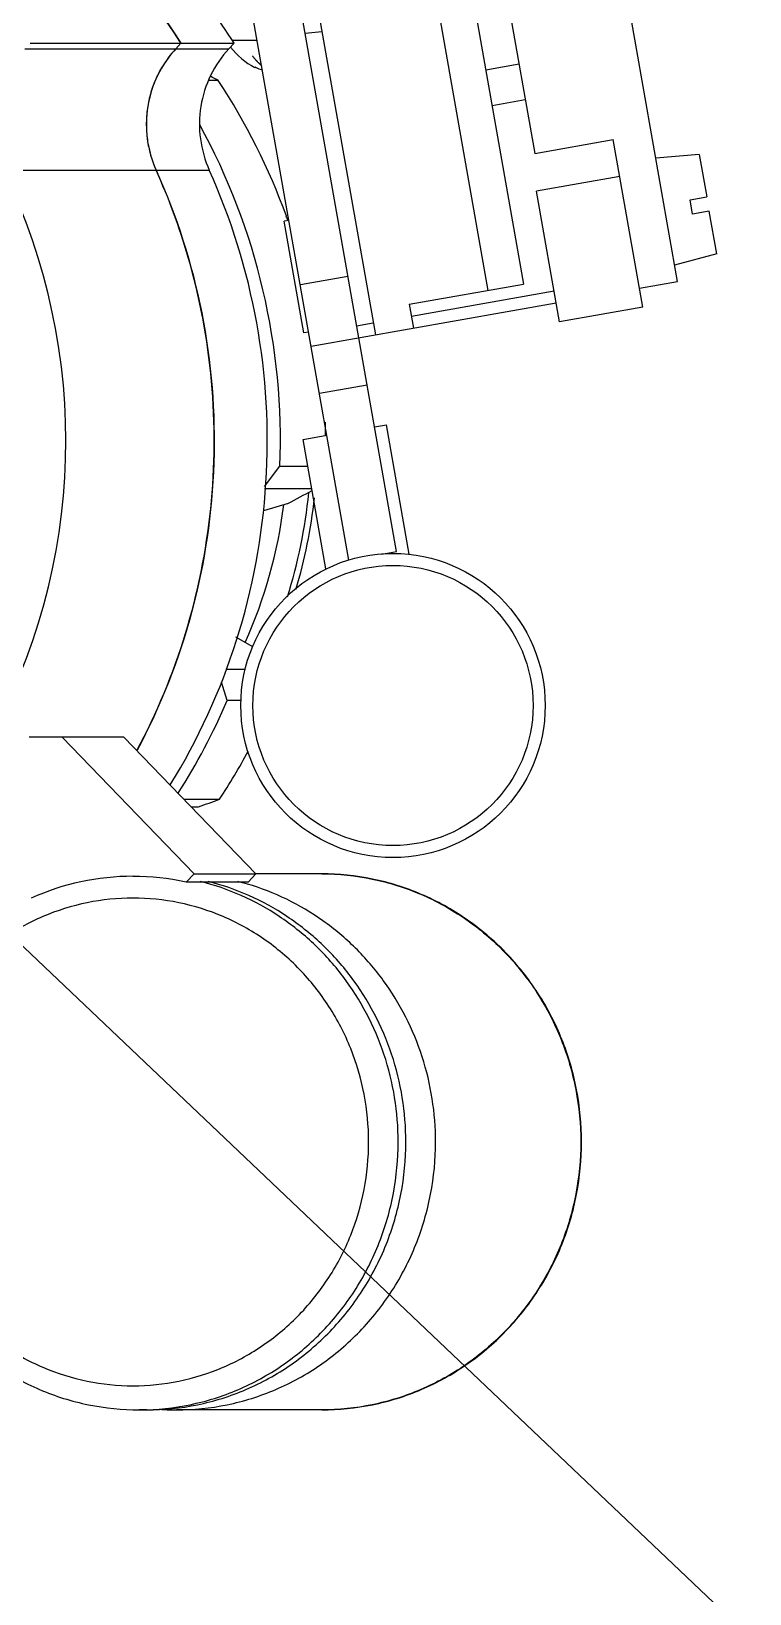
# Model space of a CAD drawing. Header units: millimetres. Extents: x 0 to 841, y 0 to 594.
# Drawn here: x 450.87 to 465.74, y 185.53 to 217.89 of the extents above; entities that cross this region are included whole.
import ezdxf

# ---------------------------------------------------------------- set-up
doc = ezdxf.new("R2010")
doc.units = ezdxf.units.MM
doc.header["$LTSCALE"] = 46.255
doc.layers.get('0').update_dxf_attribs({"linetype": 'CONTINUOUS'})
doc.layers.add('AXIS', color=7, linetype='CONTINUOUS')
doc.layers.add('COSMETIC', color=7, linetype='CONTINUOUS')
doc.styles.get("Standard").update_dxf_attribs({"font": 'txt', "width": 0.85})
doc.dimstyles.get("Standard").update_dxf_attribs({"dimtxt": 3.5, "dimasz": 3.5, "dimexe": 1.5, "dimexo": 1, "dimtad": 1, "dimtxsty": 'STANDARD', "dimcen": 0.09, "dimadec": 0, "dimazin": 0, "dimtol": 1, "dimtp": 0.01, "dimtm": 0.01, "dimtfac": 1, "dimtofl": 0, "dimtmove": 0, "dimatfit": 3, "dimfxl": 1, "dimtolj": 1, "dimarcsym": 0})

msp = doc.modelspace()

# ---------------------------------------------------------------- linework, layer by layer
at = {"color": 7, "linetype": 'CONTINUOUS'}
for p, q in [((464.246, 212.705), (461.467, 228.462)), ((455.387, 226.374), (457.992, 211.602)), ((457.887, 226.307), (460.318, 212.52)), ((459.771, 223.974), (461.29, 215.357)), ((457.444, 206.936), (454.681, 222.606)), ((458.429, 207.11), (455.823, 221.886)), ((460.084, 218.165), (461.057, 212.65)), ((456.535, 217.85), (456.885, 217.88)), ((450.734, 217.523), (454.96, 217.523)), ((450.849, 217.638), (455.067, 217.638)), ((453.967, 217.638), (453.86, 217.523)), ((455.067, 217.638), (454.96, 217.523)), ((455.022, 217.705), (455.545, 217.705)), ((455.499, 217.139), (455.502, 217.147)), ((460.965, 217.203), (460.275, 217.082)), ((454.739, 216.869), (454.544, 216.869)), ((461.095, 216.465), (460.406, 216.343)), ((461.29, 215.357), (462.915, 215.643)), ((463.527, 212.172), (462.915, 215.643)), ((464.696, 215.337), (463.796, 215.258)), ((464.696, 215.337), (464.851, 214.454)), ((450.298, 215.009), (454.554, 215.009)), ((463.05, 214.88), (461.326, 214.576)), ((461.804, 211.868), (461.326, 214.576)), ((464.506, 214.393), (464.851, 214.454)), ((464.559, 214.098), (464.506, 214.393)), ((456.204, 213.97), (456.105, 213.953)), ((456.513, 211.638), (456.105, 213.953)), ((456.177, 213.977), (456.18, 213.969)), ((464.903, 214.158), (464.559, 214.098)), ((465.059, 213.276), (464.903, 214.158)), ((465.059, 213.276), (464.186, 213.042)), ((457.424, 212.807), (456.44, 212.633)), ((458.693, 212.233), (461.057, 212.65)), ((463.458, 212.566), (464.246, 212.705)), ((456.663, 211.368), (461.734, 212.262)), ((458.737, 211.987), (461.691, 212.508)), ((458.693, 212.233), (458.78, 211.741)), ((463.527, 212.172), (461.804, 211.868)), ((456.612, 211.656), (456.513, 211.638)), ((457.604, 211.787), (457.949, 211.848)), ((457.821, 210.556), (456.836, 210.383)), ((455.699, 208.458), (456.016, 208.877)), ((456.016, 208.877), (456.594, 208.877)), ((455.697, 208.416), (456.675, 208.416)), ((456.183, 208.108), (455.677, 207.958)), ((458.122, 207.056), (458.429, 207.11)), ((455.458, 205.136), (455.106, 205.338)), ((455.3, 204.669), (454.897, 204.669)), ((454.926, 204.029), (454.803, 204.407)), ((455.217, 204.029), (454.926, 204.029)), ((452.787, 203.266), (450.823, 203.266)), ((451.506, 203.266), (454.238, 200.438)), ((452.787, 203.266), (455.519, 200.438)), ((454.025, 201.984), (454.767, 201.984)), ((454.177, 201.827), (454.333, 201.827)), ((454.238, 200.438), (455.519, 200.438))]:
    msp.add_line(p, q, dxfattribs=at)
for radius in [3.15, 2.9]:
    msp.add_circle((458.356, 203.924), radius, dxfattribs=at)
for centre, radius, start, end in [((441.32, 209.617), 14.977, 32.3823, 40.6941), ((442.41, 209.611), 14.988, 32.3827, 39.2737), ((455.506, 215.99), 2.249, 137.0346, 149.6588), ((456.145, 218.432), 1.446, 217.1652, 243.443), ((455.527, 215.978), 2.274, 149.6582, 153.6656), ((456.144, 218.447), 1.45, 243.6981, 248.2459), ((455.547, 215.968), 2.296, 153.6755, 162.2281), ((430.922, 171.583), 51.167, 62.2587, 62.4551), ((443.544, 209.5), 13.403, 19.8749, 33.3526), ((456.145, 218.447), 1.45, 248.246, 250.2674), ((455.574, 215.961), 2.324, 166.8172, 174.837), ((455.566, 215.962), 2.316, 162.2305, 166.8101), ((455.583, 215.96), 2.333, 174.8398, 179.397), ((455.58, 215.96), 2.33, 179.4036, 187.8735), ((455.572, 215.959), 2.322, 187.878, 191.83), ((455.562, 215.957), 2.312, 191.8363, 204.2333), ((441.089, 209.438), 13.561, 16.2176, 24.2533), ((443.403, 209.441), 13.555, 19.5503, 19.9062), ((443.233, 209.405), 13.73, 0.4825, 1.6033), ((385.734, 339.36), 148.963, 298.22458, 298.4429), ((445.9, 209.395), 10.282, 336.0904, 352.6566), ((445.836, 209.401), 10.829, 342.6547, 354.3082), ((445.965, 209.4), 10.829, 343.5016, 353.7685), ((442.623, 209.3), 13.384, 327.4819, 336.8064), ((443.591, 209.281), 13.348, 326.858, 331.8324), ((430.32, 268.808), 71.156, 289.72309, 290.09496), ((453.871, 195.224), 5.214, 73.5708, 75.8806), ((453.104, 194.511), 5.175, 270.0003, 271.7494), ((453.877, 194.514), 5.177, 266.5866, 269.9982)]:
    msp.add_arc(centre, radius, start, end, dxfattribs=at)
for major_axis, start_param, end_param in [((12.553, 0), 5.778896, 6.816365), ((-13.717, 0), 2.648299, 3.57825)]:
    msp.add_ellipse((437.868, 209.405), major_axis=major_axis, ratio=0.965926, start_param=start_param, end_param=end_param, dxfattribs=at)
for points, knots in [([(449.379, 222.225), (450.297, 221.648), (452.012, 220.276), (453.382, 218.561), (453.967, 217.638)], [0, 0, 0, 0, 0.498071, 1, 1, 1, 1]), ([(453.86, 217.523), (453.558, 217.2), (453.144, 216.35), (453.271, 215.414), (453.454, 215.009)], [0, 0, 0, 0, 0.498446, 1, 1, 1, 1]), ([(454.96, 217.523), (454.808, 217.36), (454.551, 216.985), (454.347, 216.336), (454.337, 215.653), (454.462, 215.213), (454.554, 215.009)], [0, 0, 0, 0, 0.248257, 0.498512, 0.749579, 1, 1, 1, 1]), ([(456.016, 208.877), (456.063, 210.101), (455.828, 212.566), (454.943, 214.88), (454.356, 215.949)], [0, 0, 0, 0, 0.501061, 1, 1, 1, 1]), ([(453.454, 215.009), (453.879, 214.066), (454.514, 212.073), (454.765, 208.95), (454.309, 205.851), (453.544, 203.906), (453.058, 202.996)], [0, 0, 0, 0, 0.249748, 0.500253, 0.75063, 1, 1, 1, 1]), ([(453.747, 202.281), (454.324, 203.216), (455.25, 205.245), (455.862, 208.53), (455.669, 211.869), (455.007, 214.003), (454.554, 215.009)], [0, 0, 0, 0, 0.249124, 0.499487, 0.750121, 1, 1, 1, 1]), ([(453.056, 202.991), (453.468, 203.763), (454.144, 205.395), (454.667, 207.991), (454.684, 210.642), (454.356, 212.382), (454.111, 213.225)], [0, 0, 0, 0, 0.249183, 0.499325, 0.749818, 1, 1, 1, 1]), ([(462.26, 194.887), (462.26, 195.249), (462.191, 195.974), (461.885, 197.02), (461.386, 197.985), (460.715, 198.831), (459.895, 199.527), (458.958, 200.045), (457.941, 200.365), (457.234, 200.437), (456.882, 200.437)], [0, 0, 0, 0, 0.126751, 0.253229, 0.379221, 0.504571, 0.629225, 0.753235, 0.876748, 1, 1, 1, 1]), ([(456.882, 200.437), (457.233, 200.437), (457.937, 200.365), (458.949, 200.046), (459.883, 199.529), (460.7, 198.834), (461.37, 197.987), (461.868, 197.022), (462.174, 195.975), (462.243, 195.249), (462.243, 194.887)], [0, 0, 0, 0, 0.122867, 0.246062, 0.369863, 0.494449, 0.619881, 0.746089, 0.872882, 1, 1, 1, 1]), ([(458.464, 194.887), (458.464, 195.5), (458.266, 196.73), (457.543, 198.104), (456.729, 199.01), (456.018, 199.575), (455.227, 200.011), (454.658, 200.207), (454.369, 200.28)], [0, 0, 0, 0, 0.252856, 0.503997, 0.628994, 0.753276, 0.876901, 1, 1, 1, 1]), ([(458.623, 194.887), (458.623, 195.5), (458.425, 196.73), (457.702, 198.104), (456.888, 199.01), (456.177, 199.575), (455.386, 200.011), (454.817, 200.207), (454.528, 200.28)], [0, 0, 0, 0, 0.252859, 0.504, 0.628997, 0.753279, 0.876904, 1, 1, 1, 1]), ([(459.238, 194.887), (459.238, 195.482), (459.051, 196.676), (458.368, 198.019), (457.598, 198.916), (456.922, 199.484), (456.168, 199.931), (455.623, 200.143), (455.345, 200.225)], [0, 0, 0, 0, 0.25276, 0.503892, 0.628903, 0.753218, 0.87688, 1, 1, 1, 1]), ([(457.852, 194.887), (457.852, 195.217), (457.789, 195.877), (457.511, 196.83), (457.058, 197.708), (456.448, 198.478), (455.704, 199.111), (454.855, 199.582), (453.933, 199.871), (452.974, 199.969), (452.015, 199.871), (451.093, 199.582), (450.244, 199.111), (449.5, 198.478), (448.89, 197.708), (448.438, 196.83), (448.159, 195.877), (448.096, 195.217), (448.096, 194.887)], [0, 0, 0, 0, 0.063559, 0.126956, 0.19006, 0.252775, 0.315069, 0.376969, 0.438567, 0.5, 0.561433, 0.623031, 0.684931, 0.747225, 0.80994, 0.873044, 0.936441, 1, 1, 1, 1]), ([(447.726, 194.887), (447.726, 194.525), (447.795, 193.799), (448.101, 192.754), (448.6, 191.789), (449.271, 190.942), (450.091, 190.246), (451.027, 189.728), (452.044, 189.409), (452.751, 189.337), (453.104, 189.337)], [0, 0, 0, 0, 0.126751, 0.253229, 0.379221, 0.504571, 0.629225, 0.753235, 0.876748, 1, 1, 1, 1]), ([(448.096, 194.887), (448.096, 194.557), (448.159, 193.896), (448.438, 192.944), (448.89, 192.066), (449.5, 191.295), (450.244, 190.663), (451.093, 190.192), (452.015, 189.902), (452.974, 189.804), (453.933, 189.902), (454.855, 190.192), (455.704, 190.663), (456.448, 191.295), (457.058, 192.066), (457.511, 192.944), (457.789, 193.896), (457.852, 194.557), (457.852, 194.887)], [0, 0, 0, 0, 0.063559, 0.126956, 0.19006, 0.252775, 0.315069, 0.376969, 0.438567, 0.5, 0.561433, 0.623031, 0.684931, 0.747225, 0.80994, 0.873044, 0.936441, 1, 1, 1, 1]), ([(453.261, 189.339), (453.605, 189.35), (454.294, 189.44), (455.28, 189.777), (456.185, 190.303), (456.976, 190.999), (457.623, 191.838), (458.103, 192.79), (458.398, 193.819), (458.464, 194.531), (458.464, 194.887)], [0, 0, 0, 0, 0.122853, 0.246068, 0.369901, 0.494517, 0.619961, 0.746159, 0.872923, 1, 1, 1, 1]), ([(453.262, 189.337), (453.613, 189.337), (454.316, 189.409), (455.329, 189.727), (456.262, 190.244), (457.08, 190.94), (457.75, 191.786), (458.248, 192.752), (458.554, 193.798), (458.623, 194.524), (458.623, 194.887)], [0, 0, 0, 0, 0.12287, 0.246061, 0.369862, 0.494448, 0.619879, 0.746087, 0.87288, 1, 1, 1, 1]), ([(453.877, 189.337), (454.227, 189.337), (454.931, 189.409), (455.944, 189.727), (456.877, 190.244), (457.694, 190.94), (458.365, 191.786), (458.862, 192.752), (459.169, 193.798), (459.238, 194.524), (459.238, 194.887)], [0, 0, 0, 0, 0.12287, 0.246061, 0.369862, 0.494448, 0.619879, 0.746087, 0.87288, 1, 1, 1, 1]), ([(456.882, 189.337), (457.234, 189.337), (457.941, 189.409), (458.958, 189.728), (459.895, 190.246), (460.715, 190.942), (461.386, 191.789), (461.885, 192.754), (462.191, 193.799), (462.26, 194.525), (462.26, 194.887)], [0, 0, 0, 0, 0.123252, 0.246765, 0.370775, 0.495429, 0.620779, 0.746771, 0.873249, 1, 1, 1, 1]), ([(462.243, 194.887), (462.243, 194.524), (462.174, 193.798), (461.868, 192.752), (461.37, 191.786), (460.7, 190.94), (459.883, 190.244), (458.949, 189.727), (457.937, 189.409), (457.233, 189.337), (456.882, 189.337)], [0, 0, 0, 0, 0.127118, 0.253911, 0.380119, 0.505551, 0.630137, 0.753938, 0.877133, 1, 1, 1, 1])]:
    msp.add_open_spline(points, degree=3, knots=knots, dxfattribs=at)
at = {"layer": 'AXIS', "color": 7, "linetype": 'CONTINUOUS'}
for p, q in [((457.973, 209.695), (458.219, 209.738)), ((458.692, 207.056), (458.219, 209.738)), ((456.496, 209.434), (456.988, 209.521)), ((456.969, 206.752), (456.496, 209.434)), ((454.238, 200.438), (454.074, 200.268)), ((455.519, 200.438), (455.355, 200.268)), ((456.882, 200.437), (455.519, 200.437)), ((455.355, 200.268), (454.074, 200.268)), ((453.262, 189.337), (453.104, 189.337)), ((456.882, 189.337), (453.877, 189.337))]:
    msp.add_line(p, q, dxfattribs=at)
for centre, radius, start, end in [((452.977, 195.229), 5.158, 90.0276, 114.1231), ((452.973, 195.244), 5.142, 77.6458, 89.9929)]:
    msp.add_arc(centre, radius, start, end, dxfattribs=at)
at = {"layer": 'COSMETIC', "color": 7, "linetype": 'CONTINUOUS'}
msp.add_open_spline([(455.445, 217.378), (455.449, 217.373), (455.456, 217.364), (455.465, 217.352), (455.472, 217.344), (455.475, 217.34), (455.481, 217.333), (455.489, 217.323), (455.498, 217.313), (455.504, 217.306), (455.507, 217.302), (455.514, 217.295), (455.522, 217.286), (455.529, 217.279), (455.533, 217.274), (455.536, 217.271), (455.539, 217.268), (455.543, 217.264), (455.55, 217.257), (455.557, 217.25), (455.563, 217.244), (455.565, 217.241), (455.567, 217.239), (455.569, 217.237), (455.573, 217.234), (455.579, 217.229), (455.585, 217.222), (455.592, 217.216), (455.598, 217.211), (455.602, 217.207), (455.604, 217.205), (455.606, 217.204), (455.609, 217.201), (455.615, 217.196), (455.625, 217.187), (455.634, 217.18), (455.638, 217.176)], degree=3, knots=[0, 0, 0, 0, 0.0625, 0.125, 0.15625, 0.171875, 0.1875, 0.25, 0.3125, 0.328125, 0.34375, 0.375, 0.4375, 0.46875, 0.484375, 0.5, 0.515625, 0.53125, 0.5625, 0.625, 0.640625, 0.65625, 0.664062, 0.671875, 0.6875, 0.71875, 0.75, 0.78125, 0.8125, 0.828125, 0.835938, 0.84375, 0.859375, 0.875, 0.9375, 1, 1, 1, 1], dxfattribs=at)

# ---------------------------------------------------------------- leaders
at = {"color": 2, "linetype": 'CONTINUOUS'}
msp.add_leader([(443.89, 205.402), (485.465, 165.897), (491.465, 165.897)], dimstyle='STANDARD', override={"dimtad": 0, "dimldrblk": 'DOT'}, dxfattribs=at)

doc.saveas('drawing.dxf')
